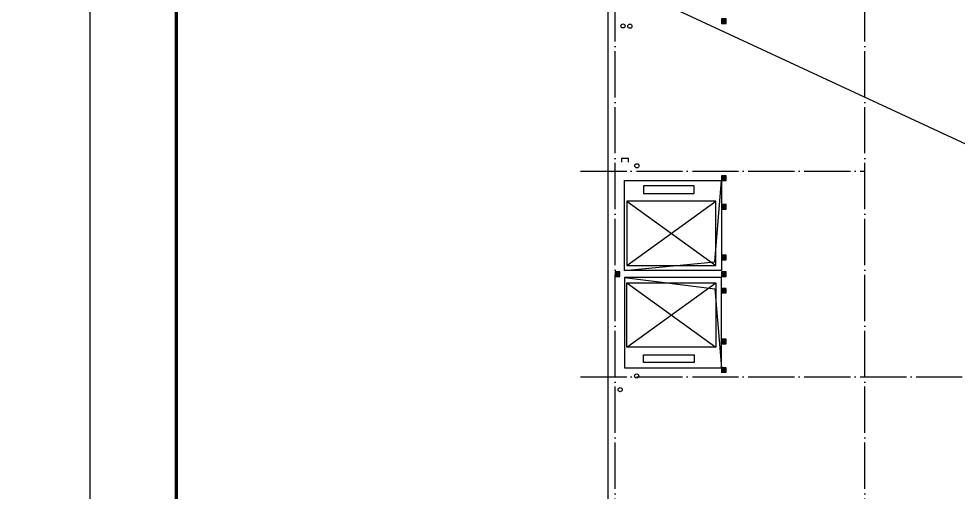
# Model space of a CAD drawing. Extents: x 6843040 to 15500510, y -6507076 to -4940511.
# Drawn here: x 8341862 to 8382504, y -5535491 to -5515002 of the extents above; entities that cross this region are included whole.
import ezdxf

# ---------------------------------------------------------------- set-up
doc = ezdxf.new("R2010")
doc.units = 0
doc.header["$LTSCALE"] = 1000
doc.header["$MEASUREMENT"] = 0
doc.linetypes.add('DOTE', pattern=[2.42, 2, -0.2, 0.02, -0.2])
for name, color, linetype in [('COLUMN', 10, 'Continuous'), ('DOTE', 8, 'DOTE'), ('E_LINE_6', 11, 'Continuous'), ('EVTR', 2, 'Continuous'), ('plan-1', 40, 'Continuous'), ('PUB_HATCH', 8, 'Continuous'), ('PUB_TITLE', 4, 'Continuous'), ('S_SURFACE', 6, 'Continuous'), ('VPIPE-雨水', 4, 'Continuous'), ('建筑细线', 5, 'Continuous')]:
    doc.layers.add(name, color=color, linetype=linetype)
doc.layers.add('DIM_MODI', color=6, linetype='Continuous', plot=False)

# ---------------------------------------------------------------- blocks, each defined once
blk = doc.blocks.new('3~4构造柱')
at = {"layer": 'PUB_HATCH'}
h = blk.add_hatch(dxfattribs=at)
h.set_pattern_fill('钢筋混凝土', color=256, scale=25, angle=90, style=0)
h.set_pattern_definition([(134.999998, (-1437775.3, -12307.36), (-44.194175, -44.194172), []), (140, (-1437775.3, -12307.36), (15.68804, 179.315045), [18.75, -206.25]), (85, (-1437775.3, -12307.36), (-188.048035, -34.68783), [15, -165]), (190.4514, (-1437774, -12292.42), (-172.35988, 144.62735), [15.93505, -175.28553]), (136.1842, (-1437825.3, -12307.36), (41.37976, 266.81026), [28.125, -309.375]), (186.6356, (-1437821.85, -12285.13), (-243.52946, 233.66568), [23.90257, -262.92825]), (81.1842, (-1437825.3, -12307.36), (-243.52964, 233.6655), [22.5, -247.5]), (111, (-1437812.8, -12282.36), (100.65473, 149.22676), [18.75, -206.25]), (56, (-1437812.8, -12282.36), (-181.28751, 60.82884), [15, -165]), (161.4514, (-1437804.42, -12269.93), (-80.63262, 210.05566), [15.93505, -175.28553]), (127.499998, (-1437775.3, -12307.36), (-83.223463, 3.039967), [0, -163, 0, -167.5, 0, -165.625]), (97.499998, (-1437775.3, -12307.36), (-98.602926, 65.767388), [0, -95.5, 0, -159.25, 0, -63.125]), (57.499998, (-1437775.3, -12363.11), (5.638722, 133.455609), [0, -62.5, 0, -195, 0, -258.75]), (47.499998, (-1437775.3, -12388.11), (-25.02624, 145.796543), [0, -81.25, 0, -129.5, 0, -183.75])])
edge = h.paths.add_edge_path()
edge.add_line((-1131359, 255174), (-1131559, 255174))
edge.add_line((-1131359, 255174), (-1131359, 255374))
edge.add_line((-1131359, 255374), (-1131559, 255374))
edge.add_line((-1131559, 255374), (-1131559, 255174))
h = blk.add_hatch(dxfattribs=at)
h.set_pattern_fill('钢筋混凝土', color=256, scale=25, angle=90, style=0)
h.set_pattern_definition([(134.999998, (-1437775.3, -19107.36), (-44.194175, -44.194172), []), (140, (-1437775.3, -19107.36), (15.68804, 179.315045), [18.75, -206.25]), (85, (-1437775.3, -19107.36), (-188.048035, -34.68783), [15, -165]), (190.4514, (-1437774, -19092.42), (-172.35988, 144.62735), [15.93505, -175.28553]), (136.1842, (-1437825.3, -19107.36), (41.37976, 266.81026), [28.125, -309.375]), (186.6356, (-1437821.85, -19085.13), (-243.52946, 233.66568), [23.90257, -262.92825]), (81.1842, (-1437825.3, -19107.36), (-243.52964, 233.6655), [22.5, -247.5]), (111, (-1437812.8, -19082.36), (100.65473, 149.22676), [18.75, -206.25]), (56, (-1437812.8, -19082.36), (-181.28751, 60.82884), [15, -165]), (161.4514, (-1437804.41, -19069.93), (-80.63262, 210.05566), [15.93505, -175.28553]), (127.499998, (-1437775.3, -19107.36), (-83.223463, 3.039967), [0, -163, 0, -167.5, 0, -165.625]), (97.499998, (-1437775.3, -19107.36), (-98.602926, 65.767388), [0, -95.5, 0, -159.25, 0, -63.125]), (57.499998, (-1437775.3, -19163.11), (5.638722, 133.455609), [0, -62.5, 0, -195, 0, -258.75]), (47.499998, (-1437775.3, -19188.11), (-25.02624, 145.796543), [0, -81.25, 0, -129.5, 0, -183.75])])
edge = h.paths.add_edge_path()
edge.add_line((-1131359, 248374), (-1131559, 248374))
edge.add_line((-1131359, 248374), (-1131359, 248574))
edge.add_line((-1131359, 248574), (-1131559, 248574))
edge.add_line((-1131559, 248574), (-1131559, 248374))
h = blk.add_hatch(dxfattribs=at)
h.set_pattern_fill('钢筋混凝土', color=256, scale=25, angle=90, style=0)
h.set_pattern_definition([(134.999998, (-1437775.3, -20342.36), (-44.194175, -44.194172), []), (140, (-1437775.3, -20342.36), (15.68804, 179.315045), [18.75, -206.25]), (85, (-1437775.3, -20342.36), (-188.048035, -34.68783), [15, -165]), (190.4514, (-1437774, -20327.42), (-172.35988, 144.62735), [15.93505, -175.28553]), (136.1842, (-1437825.3, -20342.36), (41.37976, 266.81026), [28.125, -309.375]), (186.6356, (-1437821.85, -20320.13), (-243.52946, 233.66568), [23.90257, -262.92825]), (81.1842, (-1437825.3, -20342.36), (-243.52964, 233.6655), [22.5, -247.5]), (111, (-1437812.8, -20317.36), (100.65473, 149.22676), [18.75, -206.25]), (56, (-1437812.8, -20317.36), (-181.28751, 60.82884), [15, -165]), (161.4514, (-1437804.41, -20304.93), (-80.63262, 210.05566), [15.93505, -175.28553]), (127.499998, (-1437775.3, -20342.36), (-83.223463, 3.039967), [0, -163, 0, -167.5, 0, -165.625]), (97.499998, (-1437775.3, -20342.36), (-98.602926, 65.767388), [0, -95.5, 0, -159.25, 0, -63.125]), (57.499998, (-1437775.3, -20398.11), (5.638722, 133.455609), [0, -62.5, 0, -195, 0, -258.75]), (47.499998, (-1437775.3, -20423.11), (-25.02624, 145.796543), [0, -81.25, 0, -129.5, 0, -183.75])])
edge = h.paths.add_edge_path()
edge.add_line((-1131359, 247139), (-1131559, 247139))
edge.add_line((-1131359, 247139), (-1131359, 247339))
edge.add_line((-1131359, 247339), (-1131559, 247339))
edge.add_line((-1131559, 247339), (-1131559, 247139))
h = blk.add_hatch(dxfattribs=at)
h.set_pattern_fill('钢筋混凝土', color=256, scale=25, angle=90, style=0)
h.set_pattern_definition([(134.999998, (-1437775.3, -22542.36), (-44.194175, -44.194172), []), (140, (-1437775.3, -22542.36), (15.68804, 179.315045), [18.75, -206.25]), (85, (-1437775.3, -22542.36), (-188.048035, -34.68783), [15, -165]), (190.4514, (-1437774, -22527.42), (-172.35988, 144.62735), [15.93505, -175.28553]), (136.1842, (-1437825.3, -22542.36), (41.37976, 266.81026), [28.125, -309.375]), (186.6356, (-1437821.85, -22520.13), (-243.52946, 233.66568), [23.90257, -262.92825]), (81.1842, (-1437825.3, -22542.36), (-243.52964, 233.6655), [22.5, -247.5]), (111, (-1437812.8, -22517.36), (100.65473, 149.22676), [18.75, -206.25]), (56, (-1437812.8, -22517.36), (-181.28751, 60.82884), [15, -165]), (161.4514, (-1437804.42, -22504.93), (-80.63262, 210.05566), [15.93505, -175.28553]), (127.499998, (-1437775.3, -22542.36), (-83.223463, 3.039967), [0, -163, 0, -167.5, 0, -165.625]), (97.499998, (-1437775.3, -22542.36), (-98.602926, 65.767388), [0, -95.5, 0, -159.25, 0, -63.125]), (57.499998, (-1437775.3, -22598.11), (5.638722, 133.455609), [0, -62.5, 0, -195, 0, -258.75]), (47.499998, (-1437775.3, -22623.11), (-25.02624, 145.796543), [0, -81.25, 0, -129.5, 0, -183.75])])
edge = h.paths.add_edge_path()
edge.add_line((-1131359, 244939), (-1131559, 244939))
edge.add_line((-1131359, 244939), (-1131359, 245139))
edge.add_line((-1131359, 245139), (-1131559, 245139))
edge.add_line((-1131559, 245139), (-1131559, 244939))
h = blk.add_hatch(dxfattribs=at)
h.set_pattern_fill('钢筋混凝土', color=256, scale=25, angle=90, style=0)
h.set_pattern_definition([(134.999998, (-1442375.3, -23257.36), (-44.194175, -44.194172), []), (140, (-1442375.3, -23257.36), (15.68804, 179.315045), [18.75, -206.25]), (85, (-1442375.3, -23257.36), (-188.048035, -34.68783), [15, -165]), (190.4514, (-1442374, -23242.42), (-172.35988, 144.62735), [15.93505, -175.28553]), (136.1842, (-1442425.3, -23257.36), (41.37976, 266.81026), [28.125, -309.375]), (186.6356, (-1442421.85, -23235.13), (-243.52946, 233.66568), [23.90257, -262.92825]), (81.1842, (-1442425.3, -23257.36), (-243.52964, 233.6655), [22.5, -247.5]), (111, (-1442412.8, -23232.36), (100.65473, 149.22676), [18.75, -206.25]), (56, (-1442412.8, -23232.36), (-181.28751, 60.82884), [15, -165]), (161.4514, (-1442404.41, -23219.93), (-80.63262, 210.05566), [15.93505, -175.28553]), (127.499998, (-1442375.3, -23257.36), (-83.223463, 3.039967), [0, -163, 0, -167.5, 0, -165.625]), (97.499998, (-1442375.3, -23257.36), (-98.602926, 65.767388), [0, -95.5, 0, -159.25, 0, -63.125]), (57.499998, (-1442375.3, -23313.11), (5.638722, 133.455609), [0, -62.5, 0, -195, 0, -258.75]), (47.499998, (-1442375.3, -23338.11), (-25.02624, 145.796543), [0, -81.25, 0, -129.5, 0, -183.75])])
edge = h.paths.add_edge_path()
edge.add_line((-1135959, 244224), (-1136159, 244224))
edge.add_line((-1135959, 244224), (-1135959, 244424))
edge.add_line((-1135959, 244424), (-1136159, 244424))
edge.add_line((-1136159, 244424), (-1136159, 244224))
h = blk.add_hatch(dxfattribs=at)
h.set_pattern_fill('钢筋混凝土', color=256, scale=25, angle=90, style=0)
h.set_pattern_definition([(134.999998, (-1437775.3, -23257.36), (-44.194175, -44.194172), []), (140, (-1437775.3, -23257.36), (15.68804, 179.315045), [18.75, -206.25]), (85, (-1437775.3, -23257.36), (-188.048035, -34.68783), [15, -165]), (190.4514, (-1437774, -23242.42), (-172.35988, 144.62735), [15.93505, -175.28553]), (136.1842, (-1437825.3, -23257.36), (41.37976, 266.81026), [28.125, -309.375]), (186.6356, (-1437821.85, -23235.13), (-243.52946, 233.66568), [23.90257, -262.92825]), (81.1842, (-1437825.3, -23257.36), (-243.52964, 233.6655), [22.5, -247.5]), (111, (-1437812.8, -23232.36), (100.65473, 149.22676), [18.75, -206.25]), (56, (-1437812.8, -23232.36), (-181.28751, 60.82884), [15, -165]), (161.4514, (-1437804.41, -23219.93), (-80.63262, 210.05566), [15.93505, -175.28553]), (127.499998, (-1437775.3, -23257.36), (-83.223463, 3.039967), [0, -163, 0, -167.5, 0, -165.625]), (97.499998, (-1437775.3, -23257.36), (-98.602926, 65.767388), [0, -95.5, 0, -159.25, 0, -63.125]), (57.499998, (-1437775.3, -23313.11), (5.638722, 133.455609), [0, -62.5, 0, -195, 0, -258.75]), (47.499998, (-1437775.3, -23338.11), (-25.02624, 145.796543), [0, -81.25, 0, -129.5, 0, -183.75])])
edge = h.paths.add_edge_path()
edge.add_line((-1131359, 244224), (-1131559, 244224))
edge.add_line((-1131359, 244224), (-1131359, 244424))
edge.add_line((-1131359, 244424), (-1131559, 244424))
edge.add_line((-1131559, 244424), (-1131559, 244224))
h = blk.add_hatch(dxfattribs=at)
h.set_pattern_fill('钢筋混凝土', color=256, scale=25, angle=90, style=0)
h.set_pattern_definition([(134.999998, (-1437775.3, -23972.36), (-44.194175, -44.194172), []), (140, (-1437775.3, -23972.36), (15.68804, 179.315045), [18.75, -206.25]), (85, (-1437775.3, -23972.36), (-188.048035, -34.68783), [15, -165]), (190.4514, (-1437774, -23957.42), (-172.35988, 144.62735), [15.93505, -175.28553]), (136.1842, (-1437825.3, -23972.36), (41.37976, 266.81026), [28.125, -309.375]), (186.6356, (-1437821.85, -23950.13), (-243.52946, 233.66568), [23.90257, -262.92825]), (81.1842, (-1437825.3, -23972.36), (-243.52964, 233.6655), [22.5, -247.5]), (111, (-1437812.8, -23947.36), (100.65473, 149.22676), [18.75, -206.25]), (56, (-1437812.8, -23947.36), (-181.28751, 60.82884), [15, -165]), (161.4514, (-1437804.41, -23934.93), (-80.63262, 210.05566), [15.93505, -175.28553]), (127.499998, (-1437775.3, -23972.36), (-83.223463, 3.039967), [0, -163, 0, -167.5, 0, -165.625]), (97.499998, (-1437775.3, -23972.36), (-98.602926, 65.767388), [0, -95.5, 0, -159.25, 0, -63.125]), (57.499998, (-1437775.3, -24028.11), (5.638722, 133.455609), [0, -62.5, 0, -195, 0, -258.75]), (47.499998, (-1437775.3, -24053.11), (-25.02624, 145.796543), [0, -81.25, 0, -129.5, 0, -183.75])])
edge = h.paths.add_edge_path()
edge.add_line((-1131359, 243509), (-1131559, 243509))
edge.add_line((-1131359, 243509), (-1131359, 243709))
edge.add_line((-1131359, 243709), (-1131559, 243709))
edge.add_line((-1131559, 243709), (-1131559, 243509))
h = blk.add_hatch(dxfattribs=at)
h.set_pattern_fill('钢筋混凝土', color=256, scale=25, angle=90, style=0)
h.set_pattern_definition([(134.999998, (-1437775.3, -26172.36), (-44.194175, -44.194172), []), (140, (-1437775.3, -26172.36), (15.68804, 179.315045), [18.75, -206.25]), (85, (-1437775.3, -26172.36), (-188.048035, -34.68783), [15, -165]), (190.4514, (-1437774, -26157.42), (-172.35988, 144.62735), [15.93505, -175.28553]), (136.1842, (-1437825.3, -26172.36), (41.37976, 266.81026), [28.125, -309.375]), (186.6356, (-1437821.85, -26150.13), (-243.52946, 233.66568), [23.90257, -262.92825]), (81.1842, (-1437825.3, -26172.36), (-243.52964, 233.6655), [22.5, -247.5]), (111, (-1437812.8, -26147.36), (100.65473, 149.22676), [18.75, -206.25]), (56, (-1437812.8, -26147.36), (-181.28751, 60.82884), [15, -165]), (161.4514, (-1437804.42, -26134.93), (-80.63262, 210.05566), [15.93505, -175.28553]), (127.499998, (-1437775.3, -26172.36), (-83.223463, 3.039967), [0, -163, 0, -167.5, 0, -165.625]), (97.499998, (-1437775.3, -26172.36), (-98.602926, 65.767388), [0, -95.5, 0, -159.25, 0, -63.125]), (57.499998, (-1437775.3, -26228.11), (5.638722, 133.455609), [0, -62.5, 0, -195, 0, -258.75]), (47.499998, (-1437775.3, -26253.11), (-25.02624, 145.796543), [0, -81.25, 0, -129.5, 0, -183.75])])
edge = h.paths.add_edge_path()
edge.add_line((-1131359, 241309), (-1131559, 241309))
edge.add_line((-1131359, 241309), (-1131359, 241509))
edge.add_line((-1131359, 241509), (-1131559, 241509))
edge.add_line((-1131559, 241509), (-1131559, 241309))
h = blk.add_hatch(dxfattribs=at)
h.set_pattern_fill('钢筋混凝土', color=256, scale=25, angle=90, style=0)
h.set_pattern_definition([(134.999998, (-1437775.3, -27407.36), (-44.194175, -44.194172), []), (140, (-1437775.3, -27407.36), (15.68804, 179.315045), [18.75, -206.25]), (85, (-1437775.3, -27407.36), (-188.048035, -34.68783), [15, -165]), (190.4514, (-1437774, -27392.42), (-172.35988, 144.62735), [15.93505, -175.28553]), (136.1842, (-1437825.3, -27407.36), (41.37976, 266.81026), [28.125, -309.375]), (186.6356, (-1437821.85, -27385.13), (-243.52946, 233.66568), [23.90257, -262.92825]), (81.1842, (-1437825.3, -27407.36), (-243.52964, 233.6655), [22.5, -247.5]), (111, (-1437812.8, -27382.36), (100.65473, 149.22676), [18.75, -206.25]), (56, (-1437812.8, -27382.36), (-181.28751, 60.82884), [15, -165]), (161.4514, (-1437804.42, -27369.93), (-80.63262, 210.05566), [15.93505, -175.28553]), (127.499998, (-1437775.3, -27407.36), (-83.223463, 3.039967), [0, -163, 0, -167.5, 0, -165.625]), (97.499998, (-1437775.3, -27407.36), (-98.602926, 65.767388), [0, -95.5, 0, -159.25, 0, -63.125]), (57.499998, (-1437775.3, -27463.11), (5.638722, 133.455609), [0, -62.5, 0, -195, 0, -258.75]), (47.499998, (-1437775.3, -27488.11), (-25.02624, 145.796543), [0, -81.25, 0, -129.5, 0, -183.75])])
edge = h.paths.add_edge_path()
edge.add_line((-1131359, 240074), (-1131559, 240074))
edge.add_line((-1131359, 240074), (-1131359, 240274))
edge.add_line((-1131359, 240274), (-1131559, 240274))
edge.add_line((-1131559, 240274), (-1131559, 240074))
at = {"layer": 'COLUMN'}
for points in [[(-1131559, 255174), (-1131359, 255174), (-1131359, 255374), (-1131559, 255374)], [(-1131559, 248374), (-1131359, 248374), (-1131359, 248574), (-1131559, 248574)], [(-1131559, 247139), (-1131359, 247139), (-1131359, 247339), (-1131559, 247339)], [(-1131559, 244939), (-1131359, 244939), (-1131359, 245139), (-1131559, 245139)], [(-1136159, 244224), (-1135959, 244224), (-1135959, 244424), (-1136159, 244424)], [(-1131559, 244224), (-1131359, 244224), (-1131359, 244424), (-1131559, 244424)], [(-1131559, 243509), (-1131359, 243509), (-1131359, 243709), (-1131559, 243709)], [(-1131559, 241309), (-1131359, 241309), (-1131359, 241509), (-1131559, 241509)], [(-1131559, 240074), (-1131359, 240074), (-1131359, 240274), (-1131559, 240274)]]:
    blk.add_lwpolyline(points, close=True, dxfattribs=at)
blk = doc.blocks.new('三、四层排水消防0922')
at = {"layer": 'VPIPE-雨水'}
for centre in [(8368000, -5515311), (8368299, -5515324), (8368604, -5521363), (8368595, -5530464), (8367879, -5531052)]:
    blk.add_circle(centre, 90, dxfattribs=at)

msp = doc.modelspace()

# ---------------------------------------------------------------- linework, layer by layer
msp.add_lwpolyline([(8420911.7, -5550802), (8367361.7, -5550802), (8367361.7, -5498852)])
at = {"layer": 'DIM_MODI'}
msp.add_lwpolyline([(8434264.1, -5526170.8), (7717926.7, -5211216.4), (8434182.3, -5544303.1)], dxfattribs=at)
at = {"layer": 'DOTE'}
for p, q in [((8367661.7, -5554702), (8367661.7, -5485702.5)), ((8378461.7, -5554702), (8378461.7, -5485702.5)), ((8366161.7, -5521602), (8378461.7, -5521602)), ((8366161.7, -5530502), (8498261.7, -5530502))]:
    msp.add_line(p, q, dxfattribs=at)
at = {"layer": 'E_LINE_6'}
for points in [[(8368061.7, -5525902), (8368061.7, -5522002), (8372261.7, -5522002), (8372261.7, -5525902), (8368061.7, -5525902), (8371973.3, -5525515.7), (8372261.7, -5522002)], [(8368061.7, -5526202), (8368061.7, -5530102), (8372261.7, -5530102), (8372261.7, -5526202), (8368061.7, -5526202), (8371973.3, -5526688.3), (8372261.7, -5530102)]]:
    msp.add_lwpolyline(points, dxfattribs=at)
at = {"layer": 'EVTR'}
for p, q in [((8368161.7, -5522897), (8372011.7, -5525677)), ((8368161.7, -5525677), (8372011.7, -5522897)), ((8368161.7, -5529207), (8372011.7, -5526427)), ((8368161.7, -5526427), (8372011.7, -5529207))]:
    msp.add_line(p, q, dxfattribs=at)
for points in [[(8368891.7, -5522562), (8371081.7, -5522562), (8371081.7, -5522227), (8368891.7, -5522227)], [(8368161.7, -5525677), (8372011.7, -5525677), (8372011.7, -5522897), (8368161.7, -5522897)], [(8368161.7, -5526427), (8372011.7, -5526427), (8372011.7, -5529207), (8368161.7, -5529207)], [(8368891.7, -5529542), (8371081.7, -5529542), (8371081.7, -5529877), (8368891.7, -5529877)]]:
    msp.add_lwpolyline(points, close=True, dxfattribs=at)
at = {"layer": 'PUB_TITLE'}
msp.add_lwpolyline([(8344931.8, -5601001.4), (8523281.8, -5601001.4), (8523281.8, -5474851.4), (8344931.8, -5474851.4)], close=True, dxfattribs=at)
at = {"layer": 'PUB_TITLE', "const_width": 150}
msp.add_lwpolyline([(8348681.8, -5599501.4), (8521781.8, -5599501.4), (8521781.8, -5476351.4), (8348681.8, -5476351.4)], close=True, dxfattribs=at)
at = {"layer": 'S_SURFACE'}
msp.add_lwpolyline([(8368234.4, -5521202), (8368234.4, -5521052), (8367934.4, -5521052), (8367934.4, -5521202)], dxfattribs=at)

# ---------------------------------------------------------------- block references
at = {"layer": 'plan-1'}
msp.add_blockref('三、四层排水消防0922', (0, 0), dxfattribs=at)
at = {"layer": '建筑细线'}
msp.add_blockref('3~4构造柱', (9503820.7, -5770376.6), dxfattribs=at)

doc.saveas('drawing.dxf')
